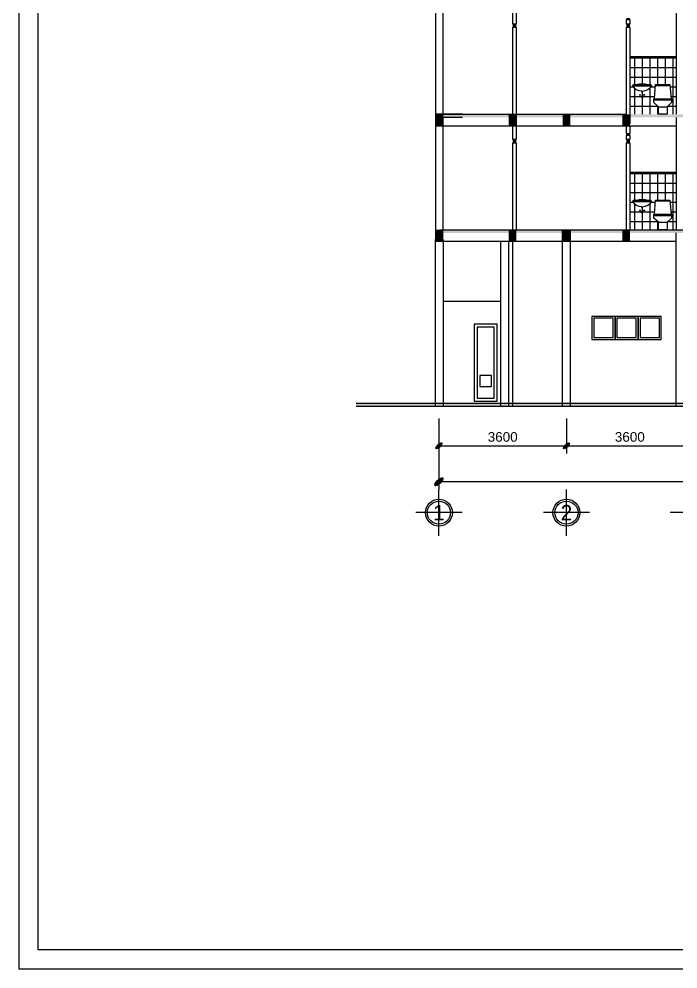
# Model space of a CAD drawing. Extents: x -110475 to -26375, y -22185 to 37215.
# Drawn here: x -110475 to -93368, y -22185 to 2491 of the extents above; entities that cross this region are included whole.
import ezdxf
from ezdxf.enums import TextEntityAlignment as Align

# ---------------------------------------------------------------- set-up
doc = ezdxf.new("R2010")
doc.units = 0
doc.header["$LTSCALE"] = 800
doc.header["$MEASUREMENT"] = 0
doc.header["$PDMODE"] = 2
doc.layers.get('0').update_dxf_attribs({"linetype": 'CONTINUOUS'})
doc.layers.get('DEFPOINTS').update_dxf_attribs({"linetype": 'CONTINUOUS'})
for name, color, linetype in [('BAO', 3, 'CONTINUOUS'), ('CUA', 4, 'CONTINUOUS'), ('DIM', 6, 'CONTINUOUS'), ('HATCH', 6, 'CONTINUOUS'), ('mc1', 5, 'CONTINUOUS'), ('MDUNG', 3, 'CONTINUOUS'), ('TBI', 3, 'CONTINUOUS'), ('TEXT', 7, 'CONTINUOUS')]:
    doc.layers.add(name, color=color, linetype=linetype)
doc.layers.add('TUONG', color=3, linetype='CONTINUOUS', lineweight=30)
doc.styles.add('T2', font='VTIMESN.TTF')
doc.styles.add('VNI-HELVE', font='VHELVEN.TTF')
doc.dimstyles.new('DIM100S', dxfattribs={"dimtxt": 250, "dimasz": 150, "dimexe": 200, "dimexo": 0, "dimgap": 100, "dimtad": 1, "dimdec": 0, "dimlfac": 100, "dimrnd": 50, "dimzin": 0, "dimdsep": 46, "dimtxsty": 'VNI-HELVE', "dimblk1": 'ARCHTICK', "dimblk2": 'ARCHTICK', "dimsah": 1, "dimcen": 0, "dimclrd": 6, "dimclre": 6, "dimclrt": 6, "dimadec": 0, "dimazin": 0, "dimtfac": 1, "dimtdec": 0, "dimtofl": 0, "dimtmove": 0, "dimatfit": 3, "dimldrblk": 'ARCHTICK', "dimfxl": 0, "dimtolj": 1, "dimtzin": 0, "dimarcsym": 0})

# ---------------------------------------------------------------- blocks, each defined once
blk = doc.blocks.new('fdwc')
at = {"layer": 'mc1', "color": 4, "linetype": 'ByBlock'}
for points in [[(-600, 0), (0, 0), (0, 2000), (-600, 2000)], [(-520, 80), (-80, 80), (-80, 1920), (-520, 1920)], [(-452, 380), (-148, 380), (-148, 663), (-452, 663)]]:
    blk.add_lwpolyline(points, close=True, dxfattribs=at)
blk = doc.blocks.new('WC2d21')
blk.add_line((-154, 762), (154, 762))
at = {"color": 151}
for p, q in [((-250, 738), (250, 738)), ((-69, 502), (-39, 502)), ((-54, 517), (-54, 488)), ((69, 502), (39, 502)), ((54, 517), (54, 488)), ((-25, 457), (25, 457)), ((0, 483), (0, 432))]:
    blk.add_line(p, q, dxfattribs=at)
blk.add_lwpolyline([(14, 580), (19, 605, 0.263805), (250, 738), (229, 762), (154, 762, 0.159336), (-154, 762), (-229, 762), (-250, 738, 0.263805), (-19, 605), (-14, 580), (0, 580)], format="xyb", close=True)
for centre, radius in [((-54, 502), 10.5), ((54, 502), 10.5), ((0, 457), 21)]:
    blk.add_circle(centre, radius, dxfattribs=at)
blk = doc.blocks.new('_ArchTick')
h = blk.add_hatch(color=256)
edge = h.paths.add_edge_path()
edge.add_ellipse((0, 0), major_axis=(0.5, 0.5), ratio=0.348148, start_angle=0, end_angle=360)
blk.add_ellipse((0, 0), major_axis=(0.5, 0.5), ratio=0.348148)
blk = doc.blocks.new('*D6')
at = {"layer": 'DEFPOINTS', "color": 0, "linetype": 'Continuous'}
for p in [(-99575, -7885), (-96264, -7885), (-96264, -8594)]:
    blk.add_point(p, dxfattribs=at)
at = {"layer": 'DIM', "color": 6, "linetype": 'Continuous', "lineweight": -2}
for p, q in [((-99575, -7885), (-99575, -8794)), ((-96264, -7885), (-96264, -8794)), ((-99575, -8594), (-96264, -8594))]:
    blk.add_line(p, q, dxfattribs=at)
at = {"layer": 'DIM', "color": 6, "linetype": 'Continuous', "lineweight": -2, "xscale": 150, "yscale": 150, "zscale": 150, "rotation": 180}
blk.add_blockref('_ArchTick', (-99575, -8594), dxfattribs=at)
at = {"layer": 'DIM', "color": 6, "linetype": 'Continuous', "lineweight": -2, "xscale": 150, "yscale": 150, "zscale": 150}
blk.add_blockref('_ArchTick', (-96264, -8594), dxfattribs=at)
at = {"layer": 'DIM', "color": 6, "linetype": 'Continuous', "insert": (-97919, -8366), "char_height": 250, "attachment_point": 5, "style": 'VNI-HELVE'}
blk.add_mtext('\\A1;3600', dxfattribs=at)
blk = doc.blocks.new('*D7')
at = {"layer": 'DEFPOINTS', "color": 0, "linetype": 'Continuous'}
for p in [(-96264, -7885), (-92974, -7885), (-92974, -8594)]:
    blk.add_point(p, dxfattribs=at)
at = {"layer": 'DIM', "color": 6, "linetype": 'Continuous', "lineweight": -2}
for p, q in [((-96264, -7885), (-96264, -8794)), ((-92974, -7885), (-92974, -8794)), ((-96264, -8594), (-92974, -8594))]:
    blk.add_line(p, q, dxfattribs=at)
at = {"layer": 'DIM', "color": 6, "linetype": 'Continuous', "lineweight": -2, "xscale": 150, "yscale": 150, "zscale": 150, "rotation": 180}
blk.add_blockref('_ArchTick', (-96264, -8594), dxfattribs=at)
at = {"layer": 'DIM', "color": 6, "linetype": 'Continuous', "lineweight": -2, "xscale": 150, "yscale": 150, "zscale": 150}
blk.add_blockref('_ArchTick', (-92974, -8594), dxfattribs=at)
at = {"layer": 'DIM', "color": 6, "linetype": 'Continuous', "insert": (-94619, -8366), "char_height": 250, "attachment_point": 5, "style": 'VNI-HELVE'}
blk.add_mtext('\\A1;3600', dxfattribs=at)
blk = doc.blocks.new('*D22')
at = {"layer": 'DEFPOINTS', "color": 0, "linetype": 'Continuous'}
for p in [(-99575, -7885), (-73761, -7885), (-99575, -9531)]:
    blk.add_point(p, dxfattribs=at)
at = {"layer": 'DIM', "color": 6, "linetype": 'Continuous', "lineweight": -2}
for p, q in [((-99575, -7885), (-99575, -9731)), ((-73761, -7885), (-73761, -9731)), ((-73761, -9531), (-99575, -9531))]:
    blk.add_line(p, q, dxfattribs=at)
at = {"layer": 'DIM', "color": 6, "linetype": 'Continuous', "lineweight": -2, "xscale": 200, "yscale": 200, "zscale": 200, "rotation": 180}
blk.add_blockref('_ArchTick', (-99575, -9531), dxfattribs=at)
at = {"layer": 'DIM', "color": 6, "linetype": 'Continuous', "lineweight": -2, "xscale": 200, "yscale": 200, "zscale": 200}
blk.add_blockref('_ArchTick', (-73761, -9531), dxfattribs=at)
at = {"layer": 'DIM', "color": 6, "linetype": 'Continuous', "insert": (-86668, -9303), "char_height": 250, "attachment_point": 5, "style": 'VNI-HELVE'}
blk.add_mtext('\\A1;27600', dxfattribs=at)

msp = doc.modelspace()

# ---------------------------------------------------------------- hatches: boundary and pattern name
at = {"layer": 'HATCH'}
h = msp.add_hatch(dxfattribs=at)
h.set_pattern_fill('_USER', color=6, scale=250, style=0, pattern_type=0)
h.set_pattern_definition([(0, (98509.05, 7230.74), (0, 250), [])])
h.paths.add_polyline_path([(-93412.808, 1516.307), (-94612.808, 1516.307), (-94612.808, 66.307), (-94612.808, 16.307), (-93877.808, 16.307), (-93877.808, 212.139), (-93991.808, 320.007), (-93991.808, 387.971), (-93991.808, 419.307), (-93980.04, 419.307), (-93947.808, 787.307), (-93762.808, 787.307), (-93577.808, 787.307), (-93545.575, 419.307), (-93533.808, 419.307), (-93533.808, 387.971), (-93533.808, 320.007), (-93647.808, 212.139), (-93647.808, 16.307), (-93412.808, 16.307)])
h.paths.add_polyline_path([(-94071.135, 778.798), (-94050.192, 754.289, -0.263804579), (-94280.959, 620.817), (-94285.862, 596.307), (-94300.332, 596.307), (-94314.802, 596.307), (-94319.706, 620.817, -0.263804579), (-94550.472, 754.289), (-94529.529, 778.798), (-94454.154, 778.798, -0.159336024), (-94146.51, 778.798)], flags=16)
h.paths.add_polyline_path([(-94235.523, 518.798, -1), (-94256.523, 518.798, -1)], flags=16)
h.paths.add_polyline_path([(-94279.332, 473.798, -1), (-94321.332, 473.798, -1)], flags=16)
h.paths.add_polyline_path([(-94344.141, 518.798, -1), (-94365.141, 518.798, -1)], flags=16)
h = msp.add_hatch(dxfattribs=at)
h.set_pattern_fill('_USER', color=6, scale=200, angle=90, style=0, pattern_type=0)
h.set_pattern_definition([(90, (98509.05, 7230.74), (-200, 1e-14), [])])
h.paths.add_polyline_path([(-93412.808, 1516.307), (-94612.808, 1516.307), (-94612.808, 66.307), (-94612.808, 16.307), (-93877.808, 16.307), (-93877.808, 212.139), (-93991.808, 320.007), (-93991.808, 387.971), (-93991.808, 419.307), (-93980.04, 419.307), (-93947.808, 787.307), (-93762.808, 787.307), (-93577.808, 787.307), (-93545.575, 419.307), (-93533.808, 419.307), (-93533.808, 387.971), (-93533.808, 320.007), (-93647.808, 212.139), (-93647.808, 16.307), (-93412.808, 16.307)])
h.paths.add_polyline_path([(-94071.135, 778.798), (-94050.192, 754.289, -0.263804579), (-94280.959, 620.817), (-94285.862, 596.307), (-94300.332, 596.307), (-94314.802, 596.307), (-94319.706, 620.817, -0.263804579), (-94550.472, 754.289), (-94529.529, 778.798), (-94454.154, 778.798, -0.159336024), (-94146.51, 778.798)], flags=16)
h.paths.add_polyline_path([(-94235.523, 518.798, -1), (-94256.523, 518.798, -1)], flags=16)
h.paths.add_polyline_path([(-94344.141, 518.798, -1), (-94365.141, 518.798, -1)], flags=16)
h.paths.add_polyline_path([(-94279.332, 473.798, -1), (-94321.332, 473.798, -1)], flags=16)
h = msp.add_hatch(dxfattribs=at)
h.set_pattern_fill('_USER', color=6, scale=250, style=0, pattern_type=0)
h.set_pattern_definition([(0, (98509.05, 4230.74), (0, 250), [])])
h.paths.add_polyline_path([(-93412.808, -1483.693), (-94612.808, -1483.693), (-94612.808, -2933.693), (-94612.808, -2983.693), (-93877.808, -2983.693), (-93877.808, -2787.861), (-93991.808, -2679.993), (-93991.808, -2612.029), (-93991.808, -2580.693), (-93980.04, -2580.693), (-93947.808, -2212.693), (-93762.808, -2212.693), (-93577.808, -2212.693), (-93545.575, -2580.693), (-93533.808, -2580.693), (-93533.808, -2612.029), (-93533.808, -2679.993), (-93647.808, -2787.861), (-93647.808, -2983.693), (-93412.808, -2983.693)])
h.paths.add_polyline_path([(-94071.135, -2221.202), (-94050.192, -2245.711, -0.263804579), (-94280.959, -2379.183), (-94285.862, -2403.693), (-94300.332, -2403.693), (-94314.802, -2403.693), (-94319.706, -2379.183, -0.263804579), (-94550.472, -2245.711), (-94529.529, -2221.202), (-94454.154, -2221.202, -0.159336024), (-94146.51, -2221.202)], flags=16)
h.paths.add_polyline_path([(-94235.523, -2481.202, -1), (-94256.523, -2481.202, -1)], flags=16)
h.paths.add_polyline_path([(-94279.332, -2526.202, -1), (-94321.332, -2526.202, -1)], flags=16)
h.paths.add_polyline_path([(-94344.141, -2481.202, -1), (-94365.141, -2481.202, -1)], flags=16)
h = msp.add_hatch(dxfattribs=at)
h.set_pattern_fill('_USER', color=6, scale=200, angle=90, style=0, pattern_type=0)
h.set_pattern_definition([(90, (98509.05, 4230.74), (-200, 1e-14), [])])
h.paths.add_polyline_path([(-93412.808, -1483.693), (-94612.808, -1483.693), (-94612.808, -2933.693), (-94612.808, -2983.693), (-93877.808, -2983.693), (-93877.808, -2787.861), (-93991.808, -2679.993), (-93991.808, -2612.029), (-93991.808, -2580.693), (-93980.04, -2580.693), (-93947.808, -2212.693), (-93762.808, -2212.693), (-93577.808, -2212.693), (-93545.575, -2580.693), (-93533.808, -2580.693), (-93533.808, -2612.029), (-93533.808, -2679.993), (-93647.808, -2787.861), (-93647.808, -2983.693), (-93412.808, -2983.693)])
h.paths.add_polyline_path([(-94071.135, -2221.202), (-94050.192, -2245.711, -0.263804579), (-94280.959, -2379.183), (-94285.862, -2403.693), (-94300.332, -2403.693), (-94314.802, -2403.693), (-94319.706, -2379.183, -0.263804579), (-94550.472, -2245.711), (-94529.529, -2221.202), (-94454.154, -2221.202, -0.159336024), (-94146.51, -2221.202)], flags=16)
h.paths.add_polyline_path([(-94235.523, -2481.202, -1), (-94256.523, -2481.202, -1)], flags=16)
h.paths.add_polyline_path([(-94344.141, -2481.202, -1), (-94365.141, -2481.202, -1)], flags=16)
h.paths.add_polyline_path([(-94279.332, -2526.202, -1), (-94321.332, -2526.202, -1)], flags=16)

# ---------------------------------------------------------------- linework, layer by layer
at = {"layer": 'BAO', "color": 3, "linetype": 'Continuous'}
for p, q in [((-99574.792, -10931.377), (-99574.792, -9731.377)), ((-96263.621, -10931.377), (-96263.621, -9731.377)), ((-98974.792, -10331.377), (-100174.792, -10331.377)), ((-95663.621, -10331.377), (-96863.621, -10331.377)), ((-92373.951, -10331.377), (-93573.951, -10331.377))]:
    msp.add_line(p, q, dxfattribs=at)
for points in [[(-99662.808, -283.693), (-93412.808, -283.693)], [(-99662.808, -3283.693), (-97762.808, -3283.693)], [(-97762.808, -3283.693), (-93412.748, -3283.693)]]:
    msp.add_lwpolyline(points, dxfattribs=at)
for centre, radius in [((-99574.792, -10331.377), 350), ((-99574.792, -10331.377), 300), ((-96263.621, -10331.377), 350), ((-96263.621, -10331.377), 300)]:
    msp.add_circle(centre, radius, dxfattribs=at)
at = {"layer": 'CUA', "color": 4}
for points in [[(-95601.782, -5833.693), (-95001.782, -5833.693), (-95001.782, -5233.693), (-95601.782, -5233.693)], [(-95551.782, -5783.693), (-95051.782, -5783.693), (-95051.782, -5283.693), (-95551.782, -5283.693)], [(-95001.782, -5833.693), (-94401.782, -5833.693), (-94401.782, -5233.693), (-95001.782, -5233.693)], [(-94951.782, -5783.693), (-94451.782, -5783.693), (-94451.782, -5283.693), (-94951.782, -5283.693)], [(-94401.782, -5833.693), (-93801.782, -5833.693), (-93801.782, -5233.693), (-94401.782, -5233.693)], [(-94351.782, -5783.693), (-93851.782, -5783.693), (-93851.782, -5283.693), (-94351.782, -5283.693)]]:
    msp.add_lwpolyline(points, close=True, dxfattribs=at)
at = {"layer": 'HATCH', "color": 6}
for p, q in [((-94612.808, 1516.307), (-93412.808, 1516.307)), ((-94612.808, -1483.693), (-93412.808, -1483.693))]:
    msp.add_line(p, q, dxfattribs=at)
at = {"layer": 'mc1', "color": 5, "linetype": 'Continuous'}
for p, q in [((-97662.808, 2366.307), (-97562.808, 2366.307)), ((-97562.808, 2266.307), (-97662.808, 2266.307)), ((-94612.808, 2466.307), (-94712.808, 2466.307)), ((-94712.808, 2366.307), (-94612.808, 2366.307)), ((-94612.808, 2266.307), (-94712.808, 2266.307)), ((-94712.808, -483.693), (-94612.808, -483.693)), ((-97662.808, -633.693), (-97562.808, -633.693)), ((-97562.808, -733.693), (-97662.808, -733.693)), ((-94612.808, -533.693), (-94712.808, -533.693)), ((-94712.808, -633.693), (-94612.808, -633.693)), ((-94612.808, -733.693), (-94712.808, -733.693))]:
    msp.add_line(p, q, dxfattribs=at)
at = {"layer": 'mc1'}
for p, q in [((-98962.808, 16.307), (-99662.808, 16.307)), ((-98962.808, -63.693), (-99662.808, -63.693))]:
    msp.add_line(p, q, dxfattribs=at)
at = {"layer": 'mc1', "color": 5, "linetype": 'Continuous'}
for points in [[(-99662.808, 16.307), (-94712.808, 16.307)], [(-99562.808, -2983.693), (-93212.808, -2983.693)]]:
    msp.add_lwpolyline(points, dxfattribs=at)
for points in [[(-94712.808, 2516.307), (-94612.808, 2516.307), (-94712.808, 2466.307), (-94612.808, 2466.307)], [(-97662.808, 2366.307), (-97562.808, 2366.307), (-97662.808, 2266.307), (-97562.808, 2266.307)], [(-94712.808, 2366.307), (-94612.808, 2366.307), (-94712.808, 2266.307), (-94612.808, 2266.307)], [(-94712.808, -483.693), (-94612.808, -483.693), (-94712.808, -533.693), (-94612.808, -533.693)], [(-97662.808, -633.693), (-97562.808, -633.693), (-97662.808, -733.693), (-97562.808, -733.693)], [(-94712.808, -633.693), (-94612.808, -633.693), (-94712.808, -733.693), (-94612.808, -733.693)]]:
    msp.add_solid(points, dxfattribs=at)
at = {"layer": 'mc1', "color": 5}
msp.add_solid([(-99662.808, -63.693), (-98962.808, -63.693), (-99662.808, 16.307), (-98962.808, 16.307)], dxfattribs=at)
at = {"layer": 'mc1', "color": 5, "linetype": 'ByBlock'}
for points in [[(-99662.808, 16.307), (-99462.808, 16.307), (-99662.808, -283.693), (-99462.808, -283.693)], [(-98962.808, 16.307), (-97605.255, 16.307), (-98962.808, -63.693), (-97605.255, -63.693)], [(-97762.808, 16.307), (-97562.808, 16.307), (-97762.808, -283.693), (-97562.808, -283.693)], [(-97562.808, 16.307), (-94812.808, 16.307), (-97562.808, -63.693), (-94812.808, -63.693)], [(-96365.908, 16.307), (-96165.908, 16.307), (-96365.908, -283.693), (-96165.908, -283.693)], [(-94812.808, 16.307), (-94612.808, 16.307), (-94812.808, -283.693), (-94612.808, -283.693)], [(-94612.808, 16.307), (-93062.808, 16.307), (-94612.808, -63.693), (-93062.808, -63.693)], [(-99662.808, -2983.693), (-99462.808, -2983.693), (-99662.808, -3283.693), (-99462.808, -3283.693)], [(-99562.808, -2983.693), (-97605.255, -2983.693), (-99562.808, -3063.693), (-97605.255, -3063.693)], [(-98962.808, -2983.693), (-97605.255, -2983.693), (-98962.808, -3063.693), (-97605.255, -3063.693)], [(-97762.808, -2983.693), (-97562.808, -2983.693), (-97762.808, -3283.693), (-97562.808, -3283.693)], [(-97562.808, -2983.693), (-94812.808, -2983.693), (-97562.808, -3063.693), (-94812.808, -3063.693)], [(-96365.908, -2983.693), (-96165.908, -2983.693), (-96365.908, -3283.693), (-96165.908, -3283.693)], [(-94812.808, -2983.693), (-94612.808, -2983.693), (-94812.808, -3283.693), (-94612.808, -3283.693)], [(-94612.808, -2983.693), (-93062.808, -2983.693), (-94612.808, -3063.693), (-93062.808, -3063.693)]]:
    msp.add_solid(points, dxfattribs=at)
at = {"layer": 'mc1', "color": 4, "linetype": 'Continuous'}
for points in [[(-99662.808, -7563.693), (-101723.038, -7563.693), (-99662.808, -7483.693), (-101723.038, -7483.693)], [(-93412.748, -7563.693), (-99662.808, -7563.693), (-93412.748, -7483.693), (-99662.808, -7483.693)], [(-86862.808, -7563.693), (-93412.748, -7563.693), (-86862.808, -7483.693), (-93412.748, -7483.693)]]:
    msp.add_solid(points, dxfattribs=at)
at = {"layer": 'MDUNG', "color": 3}
for p, q in [((-99662.808, 25116.307), (-99662.808, -3233.693)), ((-99462.808, 16.307), (-99462.808, 2936.307)), ((-93412.808, 2936.307), (-93412.808, 16.307)), ((-97662.808, 2666.307), (-97662.808, 2366.307)), ((-97562.808, 2366.307), (-97562.808, 2666.307)), ((-97662.808, 2266.307), (-97662.808, -333.693)), ((-97562.808, -333.693), (-97562.808, 2266.307)), ((-94712.808, 2466.307), (-94712.808, 2366.307)), ((-94712.808, 2266.307), (-94712.808, -233.693)), ((-94612.808, 2366.307), (-94612.808, 2466.307)), ((-94612.808, -233.693), (-94612.808, 2266.307)), ((-99462.808, -2983.693), (-99462.808, -63.693)), ((-93412.808, -63.693), (-93412.808, -2983.693)), ((-97662.808, -333.693), (-97662.808, -633.693)), ((-97562.808, -633.693), (-97562.808, -333.693)), ((-94712.808, -283.693), (-94712.808, -483.693)), ((-94612.808, -483.693), (-94612.808, -283.693)), ((-97662.808, -733.693), (-97662.808, -2983.693)), ((-97562.808, -2983.693), (-97562.808, -733.693)), ((-94712.808, -533.693), (-94712.808, -633.693)), ((-94712.808, -733.693), (-94712.808, -2983.693)), ((-94612.808, -633.693), (-94612.808, -533.693)), ((-94612.808, -2983.693), (-94612.808, -733.693)), ((-96365.908, -7563.693), (-96365.908, -3013.693)), ((-96162.808, -7563.693), (-96162.808, -3013.693)), ((-93412.748, -7563.693), (-93412.748, -3063.693)), ((-99662.808, -7563.693), (-99662.808, -3233.693)), ((-99462.808, -3233.693), (-99462.808, -7563.693)), ((-97962.808, -7563.693), (-97962.808, -3283.693)), ((-97762.808, -7563.693), (-97762.808, -3283.693)), ((-97662.808, -3283.693), (-97662.808, -7563.693))]:
    msp.add_line(p, q, dxfattribs=at)
at = {"layer": 'MDUNG', "color": 3, "linetype": 'ByBlock'}
msp.add_line((-99462.808, -4833.693), (-97962.808, -4833.693), dxfattribs=at)
at = {"layer": 'TBI', "color": 4}
for p, q in [((-93949.638, 766.416), (-93575.978, 766.416)), ((-93991.808, 419.307), (-93533.808, 419.307)), ((-93991.808, 387.971), (-93533.808, 387.971)), ((-93877.808, 212.139), (-93647.808, 212.139)), ((-93949.638, -2233.584), (-93575.978, -2233.584)), ((-93991.808, -2580.693), (-93533.808, -2580.693)), ((-93991.808, -2612.029), (-93533.808, -2612.029)), ((-93877.808, -2787.861), (-93647.808, -2787.861)), ((-101723.038, -7483.693), (-92862.808, -7483.693)), ((-101723.038, -7563.693), (-92942.808, -7563.693))]:
    msp.add_line(p, q, dxfattribs=at)
for points in [[(-93762.808, 787.307), (-93577.808, 787.307), (-93545.575, 419.307), (-93533.808, 419.307), (-93533.808, 387.971), (-93533.808, 320.007), (-93647.808, 212.139), (-93647.808, 16.307), (-93762.808, 16.307), (-93877.808, 16.307), (-93877.808, 212.139), (-93991.808, 320.007), (-93991.808, 387.971), (-93991.808, 419.307), (-93980.04, 419.307), (-93947.808, 787.307)], [(-93762.808, -2212.693), (-93577.808, -2212.693), (-93545.575, -2580.693), (-93533.808, -2580.693), (-93533.808, -2612.029), (-93533.808, -2679.993), (-93647.808, -2787.861), (-93647.808, -2983.693), (-93762.808, -2983.693), (-93877.808, -2983.693), (-93877.808, -2787.861), (-93991.808, -2679.993), (-93991.808, -2612.029), (-93991.808, -2580.693), (-93980.04, -2580.693), (-93947.808, -2212.693)]]:
    msp.add_lwpolyline(points, close=True, dxfattribs=at)
at = {"layer": 'TUONG', "color": 3, "linetype": 'Continuous'}
for points in [[(-110474.656, -22184.702), (-110474.656, 37215.298), (-26374.656, 37215.298), (-26374.656, -22184.702), (-110474.656, -22184.702)], [(-109974.656, -21684.702), (-109974.656, 36715.298), (-26874.656, 36715.298), (-26874.656, -21684.702)]]:
    msp.add_lwpolyline(points, close=True, dxfattribs=at)

# ---------------------------------------------------------------- block references
at = {"layer": 'TBI', "color": 4}
for p in [(-94300.332, 16.307), (-94300.332, -2983.693)]:
    msp.add_blockref('WC2d21', p, dxfattribs=at)
at = {"layer": 'TBI', "color": 5}
msp.add_blockref('fdwc', (-98062.808, -7433.693), dxfattribs=at)

# ---------------------------------------------------------------- texts
at = {"layer": 'TEXT', "style": 'T2'}
for tag, p in [('1', (-99574.792, -10331.377)), ('2', (-96263.621, -10331.377))]:
    msp.add_attdef(tag, text='', height=400, dxfattribs=at).set_placement(p, align=Align.MIDDLE_CENTER)

# ---------------------------------------------------------------- dimensions: what is measured, and where the dimension line sits
at = {"layer": 'DIM', "color": 6, "linetype": 'Continuous'}
dim = msp.add_linear_dim(base=(-99574.792, -9531.377), p1=(-73761.214, -7885.196), p2=(-99574.792, -7885.196), text='27600', dimstyle='DIM100S', override={"dimasz": 200}, dxfattribs=at)
dim.commit()
dim.dimension.update_dxf_attribs({"geometry": '*D22', "text_midpoint": (-86668.003, -9302.895)})
for base, p1, p2, picture, middle in [((-96263.621, -8594.104), (-99574.792, -7885.196), (-96263.621, -7885.196), '*D6', (-97919.207, -8365.622)), ((-92973.951, -8594.104), (-96263.621, -7885.196), (-92973.951, -7885.196), '*D7', (-94618.786, -8365.622))]:
    dim = msp.add_linear_dim(base=base, p1=p1, p2=p2, text='3600', dimstyle='DIM100S', dxfattribs=at)
    dim.commit()
    dim.dimension.update_dxf_attribs({"geometry": picture, "text_midpoint": middle})

doc.saveas('drawing.dxf')
